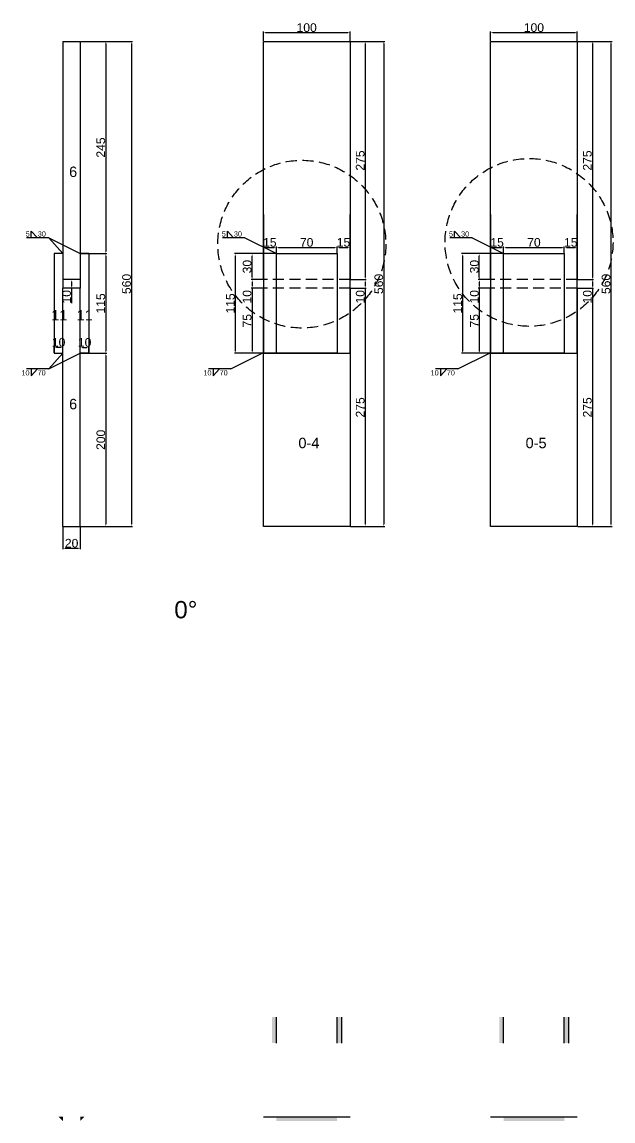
# Model space of a CAD drawing. Header units: millimetres. Extents: x 1455 to 24185, y -7041 to 4772.
# Drawn here: x 21906 to 22588, y 305 to 1574 of the extents above; entities that cross this region are included whole.
import ezdxf

# ---------------------------------------------------------------- set-up
doc = ezdxf.new("R2010")
doc.units = ezdxf.units.MM
doc.linetypes.add('DASHED', pattern=[19.05, 12.7, -6.35])
for name, color, linetype in [('切平处', 3, 'DASHED'), ('尺寸标注', 6, 'Continuous'), ('标号', 4, 'Continuous'), ('焊缝', 250, 'Continuous')]:
    doc.layers.add(name, color=color, linetype=linetype)
doc.styles.get("Standard").update_dxf_attribs({"font": 'arial.ttf'})
doc.dimstyles.new('ISO-25-JHF', dxfattribs={"dimtxt": 10, "dimasz": 2.5, "dimexe": 1.25, "dimexo": 0.625, "dimtad": 1, "dimtxsty": 'Standard', "dimcen": 2.5, "dimadec": 0, "dimazin": 0, "dimtfac": 1, "dimtmove": 0, "dimatfit": 3, "dimfxl": 1, "dimarcsym": 0})

# ---------------------------------------------------------------- blocks, each defined once
blk = doc.blocks.new('*D2571')
at = {"layer": 'Defpoints', "color": 0, "transparency": 16777216}
for p in [(22284.4, 1561.8), (22184.4, 1551.6), (22284.4, 1551.6)]:
    blk.add_point(p, dxfattribs=at)
at = {"layer": '尺寸标注', "color": 0, "lineweight": -2, "transparency": 16777216}
for p, q in [((22184.4, 1552.2), (22184.4, 1563)), ((22186.9, 1561.8), (22281.9, 1561.8)), ((22284.4, 1552.2), (22284.4, 1563))]:
    blk.add_line(p, q, dxfattribs=at)
at = {"layer": '尺寸标注', "color": 0, "transparency": 16777216}
for points in [[(22186.9, 1562.2), (22186.9, 1561.3), (22184.4, 1561.8)], [(22281.9, 1562.2), (22281.9, 1561.3), (22284.4, 1561.8)]]:
    blk.add_solid(points, dxfattribs=at)
at = {"layer": '尺寸标注', "color": 0, "transparency": 16777216, "insert": (22234.4, 1567.5), "char_height": 10, "attachment_point": 5}
blk.add_mtext('100', dxfattribs=at)
blk = doc.blocks.new('*D2572')
at = {"layer": 'Defpoints', "color": 0, "transparency": 16777216}
for p in [(22284.4, 1551.6), (22284.4, 1276.6), (22301.9, 1276.6)]:
    blk.add_point(p, dxfattribs=at)
at = {"layer": '尺寸标注', "color": 0, "lineweight": -2, "transparency": 16777216}
for p, q in [((22285, 1551.6), (22303.1, 1551.6)), ((22301.9, 1549.1), (22301.9, 1279.1)), ((22285, 1276.6), (22303.1, 1276.6))]:
    blk.add_line(p, q, dxfattribs=at)
at = {"layer": '尺寸标注', "color": 0, "transparency": 16777216}
for points in [[(22301.5, 1549.1), (22302.3, 1549.1), (22301.9, 1551.6)], [(22301.5, 1279.1), (22302.3, 1279.1), (22301.9, 1276.6)]]:
    blk.add_solid(points, dxfattribs=at)
at = {"layer": '尺寸标注', "color": 0, "transparency": 16777216, "insert": (22296.2, 1414.1), "char_height": 10, "attachment_point": 5, "rotation": 90}
blk.add_mtext('275', dxfattribs=at)
blk = doc.blocks.new('*D2573')
at = {"layer": 'Defpoints', "color": 0, "transparency": 16777216}
for p in [(22284.4, 1276.6), (22284.4, 1266.6), (22301.9, 1266.6)]:
    blk.add_point(p, dxfattribs=at)
at = {"layer": '尺寸标注', "color": 0, "lineweight": -2, "transparency": 16777216}
for p, q in [((22285, 1276.6), (22303.1, 1276.6)), ((22301.9, 1274.1), (22301.9, 1269.1)), ((22285, 1266.6), (22303.1, 1266.6)), ((22301.9, 1266.6), (22301.9, 1249.5))]:
    blk.add_line(p, q, dxfattribs=at)
at = {"layer": '尺寸标注', "color": 0, "transparency": 16777216}
for points in [[(22301.5, 1274.1), (22302.3, 1274.1), (22301.9, 1276.6)], [(22301.5, 1269.1), (22302.3, 1269.1), (22301.9, 1266.6)]]:
    blk.add_solid(points, dxfattribs=at)
at = {"layer": '尺寸标注', "color": 0, "transparency": 16777216, "insert": (22296.2, 1256.8), "char_height": 10, "attachment_point": 5, "rotation": 90}
blk.add_mtext('10', dxfattribs=at)
blk = doc.blocks.new('*D2574')
at = {"layer": 'Defpoints', "color": 0, "transparency": 16777216}
for p in [(22284.4, 1266.6), (22284.4, 991.6), (22301.9, 991.6)]:
    blk.add_point(p, dxfattribs=at)
at = {"layer": '尺寸标注', "color": 0, "lineweight": -2, "transparency": 16777216}
for p, q in [((22285, 1266.6), (22303.1, 1266.6)), ((22301.9, 1264.1), (22301.9, 994.1)), ((22285, 991.6), (22303.1, 991.6))]:
    blk.add_line(p, q, dxfattribs=at)
at = {"layer": '尺寸标注', "color": 0, "transparency": 16777216}
for points in [[(22301.5, 1264.1), (22302.3, 1264.1), (22301.9, 1266.6)], [(22301.5, 994.1), (22302.3, 994.1), (22301.9, 991.6)]]:
    blk.add_solid(points, dxfattribs=at)
at = {"layer": '尺寸标注', "color": 0, "transparency": 16777216, "insert": (22296.2, 1129.1), "char_height": 10, "attachment_point": 5, "rotation": 90}
blk.add_mtext('275', dxfattribs=at)
blk = doc.blocks.new('*D2467')
at = {"layer": 'Defpoints', "color": 0, "transparency": 16777216}
for p in [(22284.4, 1551.6), (22284.4, 991.6), (22323.3, 991.6)]:
    blk.add_point(p, dxfattribs=at)
at = {"layer": '尺寸标注', "color": 0, "lineweight": -2, "transparency": 16777216}
for p, q in [((22285, 1551.6), (22324.6, 1551.6)), ((22323.3, 1549.1), (22323.3, 994.1)), ((22285, 991.6), (22324.6, 991.6))]:
    blk.add_line(p, q, dxfattribs=at)
at = {"layer": '尺寸标注', "color": 0, "transparency": 16777216}
for points in [[(22322.9, 1549.1), (22323.8, 1549.1), (22323.3, 1551.6)], [(22322.9, 994.1), (22323.8, 994.1), (22323.3, 991.6)]]:
    blk.add_solid(points, dxfattribs=at)
at = {"layer": '尺寸标注', "color": 0, "transparency": 16777216, "insert": (22317.6, 1271.6), "char_height": 10, "attachment_point": 5, "rotation": 90}
blk.add_mtext('560', dxfattribs=at)
blk = doc.blocks.new('*D2575')
at = {"layer": 'Defpoints', "color": 0, "transparency": 16777216}
for p in [(21953.2, 991.6), (21973.2, 991.6), (21973.2, 966.4)]:
    blk.add_point(p, dxfattribs=at)
at = {"layer": '尺寸标注', "color": 0, "lineweight": -2, "transparency": 16777216}
for p, q in [((21953.2, 991), (21953.2, 965.2)), ((21973.2, 991), (21973.2, 965.2)), ((21955.7, 966.4), (21970.7, 966.4))]:
    blk.add_line(p, q, dxfattribs=at)
at = {"layer": '尺寸标注', "color": 0, "transparency": 16777216}
for points in [[(21955.7, 966.8), (21955.7, 966), (21953.2, 966.4)], [(21970.7, 966.8), (21970.7, 966), (21973.2, 966.4)]]:
    blk.add_solid(points, dxfattribs=at)
at = {"layer": '尺寸标注', "color": 0, "transparency": 16777216, "insert": (21963.2, 972.2), "char_height": 10, "attachment_point": 5}
blk.add_mtext('20', dxfattribs=at)
blk = doc.blocks.new('*D2576')
at = {"layer": 'Defpoints', "color": 0, "transparency": 16777216}
for p in [(21953.2, 1198.5), (21943.2, 1191.6), (21953.2, 1191.6)]:
    blk.add_point(p, dxfattribs=at)
at = {"layer": '尺寸标注', "color": 0, "lineweight": -2, "transparency": 16777216}
for p, q in [((21943.2, 1192.2), (21943.2, 1199.8)), ((21945.7, 1198.5), (21950.7, 1198.5)), ((21953.2, 1192.2), (21953.2, 1199.8))]:
    blk.add_line(p, q, dxfattribs=at)
at = {"layer": '尺寸标注', "color": 0, "transparency": 16777216}
for points in [[(21945.7, 1198.9), (21945.7, 1198.1), (21943.2, 1198.5)], [(21950.7, 1198.9), (21950.7, 1198.1), (21953.2, 1198.5)]]:
    blk.add_solid(points, dxfattribs=at)
at = {"layer": '尺寸标注', "color": 0, "transparency": 16777216, "insert": (21948.2, 1204.2), "char_height": 10, "attachment_point": 5}
blk.add_mtext('10', dxfattribs=at)
blk = doc.blocks.new('*D2577')
at = {"layer": 'Defpoints', "color": 0, "transparency": 16777216}
for p in [(21983.2, 1198.3), (21973.2, 1191.6), (21983.2, 1191.6)]:
    blk.add_point(p, dxfattribs=at)
at = {"layer": '尺寸标注', "color": 0, "lineweight": -2, "transparency": 16777216}
for p, q in [((21973.2, 1192.2), (21973.2, 1199.5)), ((21975.7, 1198.3), (21980.7, 1198.3)), ((21983.2, 1192.2), (21983.2, 1199.5))]:
    blk.add_line(p, q, dxfattribs=at)
at = {"layer": '尺寸标注', "color": 0, "transparency": 16777216}
for points in [[(21975.7, 1198.7), (21975.7, 1197.9), (21973.2, 1198.3)], [(21980.7, 1198.7), (21980.7, 1197.9), (21983.2, 1198.3)]]:
    blk.add_solid(points, dxfattribs=at)
at = {"layer": '尺寸标注', "color": 0, "transparency": 16777216, "insert": (21978.2, 1204), "char_height": 10, "attachment_point": 5}
blk.add_mtext('10', dxfattribs=at)
blk = doc.blocks.new('*D2578')
at = {"layer": 'Defpoints', "color": 0, "transparency": 16777216}
for p in [(21973.2, 1551.6), (21973.2, 1306.6), (22002.6, 1306.6)]:
    blk.add_point(p, dxfattribs=at)
at = {"layer": '尺寸标注', "color": 0, "lineweight": -2, "transparency": 16777216}
for p, q in [((21973.8, 1551.6), (22003.9, 1551.6)), ((22002.6, 1549.1), (22002.6, 1309.1)), ((21973.8, 1306.6), (22003.9, 1306.6))]:
    blk.add_line(p, q, dxfattribs=at)
at = {"layer": '尺寸标注', "color": 0, "transparency": 16777216}
for points in [[(22002.2, 1549.1), (22003, 1549.1), (22002.6, 1551.6)], [(22002.2, 1309.1), (22003, 1309.1), (22002.6, 1306.6)]]:
    blk.add_solid(points, dxfattribs=at)
at = {"layer": '尺寸标注', "color": 0, "transparency": 16777216, "insert": (21996.9, 1429.1), "char_height": 10, "attachment_point": 5, "rotation": 90}
blk.add_mtext('245', dxfattribs=at)
blk = doc.blocks.new('*D2579')
at = {"layer": 'Defpoints', "color": 0, "transparency": 16777216}
for p in [(21983.2, 1306.6), (21983.2, 1191.6), (22002.6, 1191.6)]:
    blk.add_point(p, dxfattribs=at)
at = {"layer": '尺寸标注', "color": 0, "lineweight": -2, "transparency": 16777216}
for p, q in [((21983.8, 1306.6), (22003.9, 1306.6)), ((22002.6, 1304.1), (22002.6, 1194.1)), ((21983.8, 1191.6), (22003.9, 1191.6))]:
    blk.add_line(p, q, dxfattribs=at)
at = {"layer": '尺寸标注', "color": 0, "transparency": 16777216}
for points in [[(22002.2, 1304.1), (22003, 1304.1), (22002.6, 1306.6)], [(22002.2, 1194.1), (22003, 1194.1), (22002.6, 1191.6)]]:
    blk.add_solid(points, dxfattribs=at)
at = {"layer": '尺寸标注', "color": 0, "transparency": 16777216, "insert": (21996.9, 1249.1), "char_height": 10, "attachment_point": 5, "rotation": 90}
blk.add_mtext('115', dxfattribs=at)
blk = doc.blocks.new('*D2580')
at = {"layer": 'Defpoints', "color": 0, "transparency": 16777216}
for p in [(21973.2, 1191.6), (21973.2, 991.6), (22002.6, 991.6)]:
    blk.add_point(p, dxfattribs=at)
at = {"layer": '尺寸标注', "color": 0, "lineweight": -2, "transparency": 16777216}
for p, q in [((21973.8, 1191.6), (22003.9, 1191.6)), ((22002.6, 1189.1), (22002.6, 994.1)), ((21973.8, 991.6), (22003.9, 991.6))]:
    blk.add_line(p, q, dxfattribs=at)
at = {"layer": '尺寸标注', "color": 0, "transparency": 16777216}
for points in [[(22002.2, 1189.1), (22003, 1189.1), (22002.6, 1191.6)], [(22002.2, 994.1), (22003, 994.1), (22002.6, 991.6)]]:
    blk.add_solid(points, dxfattribs=at)
at = {"layer": '尺寸标注', "color": 0, "transparency": 16777216, "insert": (21996.9, 1091.6), "char_height": 10, "attachment_point": 5, "rotation": 90}
blk.add_mtext('200', dxfattribs=at)
blk = doc.blocks.new('*D2468')
at = {"layer": 'Defpoints', "color": 0, "transparency": 16777216}
for p in [(21973.8, 1551.6), (21973.8, 991.6), (22032.3, 991.6)]:
    blk.add_point(p, dxfattribs=at)
at = {"layer": '尺寸标注', "color": 0, "lineweight": -2, "transparency": 16777216}
for p, q in [((21974.4, 1551.6), (22033.5, 1551.6)), ((22032.3, 1549.1), (22032.3, 994.1)), ((21974.4, 991.6), (22033.5, 991.6))]:
    blk.add_line(p, q, dxfattribs=at)
at = {"layer": '尺寸标注', "color": 0, "transparency": 16777216}
for points in [[(22031.9, 1549.1), (22032.7, 1549.1), (22032.3, 1551.6)], [(22031.9, 994.1), (22032.7, 994.1), (22032.3, 991.6)]]:
    blk.add_solid(points, dxfattribs=at)
at = {"layer": '尺寸标注', "color": 0, "transparency": 16777216, "insert": (22026.6, 1271.6), "char_height": 10, "attachment_point": 5, "rotation": 90}
blk.add_mtext('560', dxfattribs=at)
blk = doc.blocks.new('*D2581')
at = {"layer": 'Defpoints', "color": 0, "transparency": 16777216}
for p in [(21973.2, 1276.6), (21963.2, 1266.6), (21973.2, 1266.6)]:
    blk.add_point(p, dxfattribs=at)
at = {"layer": '尺寸标注', "color": 0, "lineweight": -2, "transparency": 16777216}
for p, q in [((21972.5, 1276.6), (21961.9, 1276.6)), ((21963.2, 1274.1), (21963.2, 1269.1)), ((21972.5, 1266.6), (21961.9, 1266.6)), ((21963.2, 1266.6), (21963.2, 1249.5))]:
    blk.add_line(p, q, dxfattribs=at)
at = {"layer": '尺寸标注', "color": 0, "transparency": 16777216}
for points in [[(21962.7, 1274.1), (21963.6, 1274.1), (21963.2, 1276.6)], [(21962.7, 1269.1), (21963.6, 1269.1), (21963.2, 1266.6)]]:
    blk.add_solid(points, dxfattribs=at)
at = {"layer": '尺寸标注', "color": 0, "transparency": 16777216, "insert": (21957.4, 1256.8), "char_height": 10, "attachment_point": 5, "rotation": 90}
blk.add_mtext('10', dxfattribs=at)
blk = doc.blocks.new('*D2582')
at = {"layer": 'Defpoints', "color": 0, "transparency": 16777216}
for p in [(22152.3, 1306.6), (22199.4, 1306.6), (22199.4, 1191.6)]:
    blk.add_point(p, dxfattribs=at)
at = {"layer": '尺寸标注', "color": 0, "lineweight": -2, "transparency": 16777216}
for p, q in [((22198.8, 1306.6), (22151, 1306.6)), ((22152.3, 1194.1), (22152.3, 1304.1)), ((22198.8, 1191.6), (22151, 1191.6))]:
    blk.add_line(p, q, dxfattribs=at)
at = {"layer": '尺寸标注', "color": 0, "transparency": 16777216}
for points in [[(22151.8, 1304.1), (22152.7, 1304.1), (22152.3, 1306.6)], [(22151.8, 1194.1), (22152.7, 1194.1), (22152.3, 1191.6)]]:
    blk.add_solid(points, dxfattribs=at)
at = {"layer": '尺寸标注', "color": 0, "transparency": 16777216, "insert": (22146.5, 1249.1), "char_height": 10, "attachment_point": 5, "rotation": 90}
blk.add_mtext('115', dxfattribs=at)
blk = doc.blocks.new('*D2469')
at = {"layer": 'Defpoints', "color": 0, "transparency": 16777216}
for p in [(22171.5, 1306.6), (22184.4, 1306.6), (22184.4, 1276.6)]:
    blk.add_point(p, dxfattribs=at)
at = {"layer": '尺寸标注', "color": 0, "lineweight": -2, "transparency": 16777216}
for p, q in [((22183.8, 1306.6), (22170.2, 1306.6)), ((22171.5, 1279.1), (22171.5, 1304.1)), ((22183.8, 1276.6), (22170.2, 1276.6))]:
    blk.add_line(p, q, dxfattribs=at)
at = {"layer": '尺寸标注', "color": 0, "transparency": 16777216}
for points in [[(22171.1, 1304.1), (22171.9, 1304.1), (22171.5, 1306.6)], [(22171.1, 1279.1), (22171.9, 1279.1), (22171.5, 1276.6)]]:
    blk.add_solid(points, dxfattribs=at)
at = {"layer": '尺寸标注', "color": 0, "transparency": 16777216, "insert": (22165.7, 1291.6), "char_height": 10, "attachment_point": 5, "rotation": 90}
blk.add_mtext('30', dxfattribs=at)
blk = doc.blocks.new('*D2470')
at = {"layer": 'Defpoints', "color": 0, "transparency": 16777216}
for p in [(22199.4, 1313.8), (22184.4, 1306.6), (22199.4, 1306.6)]:
    blk.add_point(p, dxfattribs=at)
at = {"layer": '尺寸标注', "color": 0, "lineweight": -2, "transparency": 16777216}
for p, q in [((22184.4, 1307.2), (22184.4, 1315)), ((22186.9, 1313.8), (22196.9, 1313.8)), ((22199.4, 1307.2), (22199.4, 1315))]:
    blk.add_line(p, q, dxfattribs=at)
at = {"layer": '尺寸标注', "color": 0, "transparency": 16777216}
for points in [[(22186.9, 1314.2), (22186.9, 1313.4), (22184.4, 1313.8)], [(22196.9, 1314.2), (22196.9, 1313.4), (22199.4, 1313.8)]]:
    blk.add_solid(points, dxfattribs=at)
at = {"layer": '尺寸标注', "color": 0, "transparency": 16777216, "insert": (22191.9, 1319.5), "char_height": 10, "attachment_point": 5}
blk.add_mtext('15', dxfattribs=at)
blk = doc.blocks.new('*D2471')
at = {"layer": 'Defpoints', "color": 0, "transparency": 16777216}
for p in [(22269.4, 1313.8), (22199.4, 1306.6), (22269.4, 1306.6)]:
    blk.add_point(p, dxfattribs=at)
at = {"layer": '尺寸标注', "color": 0, "lineweight": -2, "transparency": 16777216}
for p, q in [((22199.4, 1307.2), (22199.4, 1315)), ((22201.9, 1313.8), (22266.9, 1313.8)), ((22269.4, 1307.2), (22269.4, 1315))]:
    blk.add_line(p, q, dxfattribs=at)
at = {"layer": '尺寸标注', "color": 0, "transparency": 16777216}
for points in [[(22201.9, 1314.2), (22201.9, 1313.4), (22199.4, 1313.8)], [(22266.9, 1314.2), (22266.9, 1313.4), (22269.4, 1313.8)]]:
    blk.add_solid(points, dxfattribs=at)
at = {"layer": '尺寸标注', "color": 0, "transparency": 16777216, "insert": (22234.4, 1319.5), "char_height": 10, "attachment_point": 5}
blk.add_mtext('70', dxfattribs=at)
blk = doc.blocks.new('*D2583')
at = {"layer": 'Defpoints', "color": 0, "transparency": 16777216}
for p in [(22284.4, 1313.8), (22269.4, 1306.6), (22284.4, 1306.6)]:
    blk.add_point(p, dxfattribs=at)
at = {"layer": '尺寸标注', "color": 0, "lineweight": -2, "transparency": 16777216}
for p, q in [((22269.4, 1307.2), (22269.4, 1315)), ((22271.9, 1313.8), (22281.9, 1313.8)), ((22284.4, 1307.2), (22284.4, 1315))]:
    blk.add_line(p, q, dxfattribs=at)
at = {"layer": '尺寸标注', "color": 0, "transparency": 16777216}
for points in [[(22271.9, 1314.2), (22271.9, 1313.4), (22269.4, 1313.8)], [(22281.9, 1314.2), (22281.9, 1313.4), (22284.4, 1313.8)]]:
    blk.add_solid(points, dxfattribs=at)
at = {"layer": '尺寸标注', "color": 0, "transparency": 16777216, "insert": (22276.9, 1319.5), "char_height": 10, "attachment_point": 5}
blk.add_mtext('15', dxfattribs=at)
blk = doc.blocks.new('*D2584')
at = {"layer": 'Defpoints', "color": 0, "transparency": 16777216}
for p in [(22184.4, 1276.6), (22171.5, 1266.6), (22184.4, 1266.6)]:
    blk.add_point(p, dxfattribs=at)
at = {"layer": '尺寸标注', "color": 0, "lineweight": -2, "transparency": 16777216}
for p, q in [((22183.8, 1276.6), (22170.2, 1276.6)), ((22171.5, 1274.1), (22171.5, 1269.1)), ((22183.8, 1266.6), (22170.2, 1266.6)), ((22171.5, 1266.6), (22171.5, 1249.5))]:
    blk.add_line(p, q, dxfattribs=at)
at = {"layer": '尺寸标注', "color": 0, "transparency": 16777216}
for points in [[(22171.1, 1274.1), (22171.9, 1274.1), (22171.5, 1276.6)], [(22171.1, 1269.1), (22171.9, 1269.1), (22171.5, 1266.6)]]:
    blk.add_solid(points, dxfattribs=at)
at = {"layer": '尺寸标注', "color": 0, "transparency": 16777216, "insert": (22165.7, 1256.8), "char_height": 10, "attachment_point": 5, "rotation": 90}
blk.add_mtext('10', dxfattribs=at)
blk = doc.blocks.new('*D2472')
at = {"layer": 'Defpoints', "color": 0, "transparency": 16777216}
for p in [(22184.4, 1266.6), (22171.5, 1191.6), (22184.4, 1191.6)]:
    blk.add_point(p, dxfattribs=at)
at = {"layer": '尺寸标注', "color": 0, "lineweight": -2, "transparency": 16777216}
for p, q in [((22183.8, 1266.6), (22170.2, 1266.6)), ((22171.5, 1264.1), (22171.5, 1194.1)), ((22183.8, 1191.6), (22170.2, 1191.6))]:
    blk.add_line(p, q, dxfattribs=at)
at = {"layer": '尺寸标注', "color": 0, "transparency": 16777216}
for points in [[(22171.1, 1264.1), (22171.9, 1264.1), (22171.5, 1266.6)], [(22171.1, 1194.1), (22171.9, 1194.1), (22171.5, 1191.6)]]:
    blk.add_solid(points, dxfattribs=at)
at = {"layer": '尺寸标注', "color": 0, "transparency": 16777216, "insert": (22165.8, 1229.1), "char_height": 10, "attachment_point": 5, "rotation": 90}
blk.add_mtext('75', dxfattribs=at)
blk = doc.blocks.new('*D2613')
at = {"layer": 'Defpoints', "color": 0, "transparency": 16777216}
for p in [(22546.6, 1561.8), (22446.6, 1551.6), (22546.6, 1551.6)]:
    blk.add_point(p, dxfattribs=at)
at = {"layer": '尺寸标注', "color": 0, "lineweight": -2, "transparency": 16777216}
for p, q in [((22446.6, 1552.2), (22446.6, 1563)), ((22449.1, 1561.8), (22544.1, 1561.8)), ((22546.6, 1552.2), (22546.6, 1563))]:
    blk.add_line(p, q, dxfattribs=at)
at = {"layer": '尺寸标注', "color": 0, "transparency": 16777216}
for points in [[(22449.1, 1562.2), (22449.1, 1561.3), (22446.6, 1561.8)], [(22544.1, 1562.2), (22544.1, 1561.3), (22546.6, 1561.8)]]:
    blk.add_solid(points, dxfattribs=at)
at = {"layer": '尺寸标注', "color": 0, "transparency": 16777216, "insert": (22496.6, 1567.5), "char_height": 10, "attachment_point": 5}
blk.add_mtext('100', dxfattribs=at)
blk = doc.blocks.new('*D2614')
at = {"layer": 'Defpoints', "color": 0, "transparency": 16777216}
for p in [(22546.6, 1551.6), (22546.6, 1276.6), (22564, 1276.6)]:
    blk.add_point(p, dxfattribs=at)
at = {"layer": '尺寸标注', "color": 0, "lineweight": -2, "transparency": 16777216}
for p, q in [((22547.2, 1551.6), (22565.3, 1551.6)), ((22564, 1549.1), (22564, 1279.1)), ((22547.2, 1276.6), (22565.3, 1276.6))]:
    blk.add_line(p, q, dxfattribs=at)
at = {"layer": '尺寸标注', "color": 0, "transparency": 16777216}
for points in [[(22563.6, 1549.1), (22564.5, 1549.1), (22564, 1551.6)], [(22563.6, 1279.1), (22564.5, 1279.1), (22564, 1276.6)]]:
    blk.add_solid(points, dxfattribs=at)
at = {"layer": '尺寸标注', "color": 0, "transparency": 16777216, "insert": (22558.3, 1414.1), "char_height": 10, "attachment_point": 5, "rotation": 90}
blk.add_mtext('275', dxfattribs=at)
blk = doc.blocks.new('*D2615')
at = {"layer": 'Defpoints', "color": 0, "transparency": 16777216}
for p in [(22546.6, 1276.6), (22546.6, 1266.6), (22564, 1266.6)]:
    blk.add_point(p, dxfattribs=at)
at = {"layer": '尺寸标注', "color": 0, "lineweight": -2, "transparency": 16777216}
for p, q in [((22547.2, 1276.6), (22565.3, 1276.6)), ((22564, 1274.1), (22564, 1269.1)), ((22547.2, 1266.6), (22565.3, 1266.6)), ((22564, 1266.6), (22564, 1249.5))]:
    blk.add_line(p, q, dxfattribs=at)
at = {"layer": '尺寸标注', "color": 0, "transparency": 16777216}
for points in [[(22563.6, 1274.1), (22564.5, 1274.1), (22564, 1276.6)], [(22563.6, 1269.1), (22564.5, 1269.1), (22564, 1266.6)]]:
    blk.add_solid(points, dxfattribs=at)
at = {"layer": '尺寸标注', "color": 0, "transparency": 16777216, "insert": (22558.3, 1256.8), "char_height": 10, "attachment_point": 5, "rotation": 90}
blk.add_mtext('10', dxfattribs=at)
blk = doc.blocks.new('*D2616')
at = {"layer": 'Defpoints', "color": 0, "transparency": 16777216}
for p in [(22546.6, 1266.6), (22546.6, 991.6), (22564, 991.6)]:
    blk.add_point(p, dxfattribs=at)
at = {"layer": '尺寸标注', "color": 0, "lineweight": -2, "transparency": 16777216}
for p, q in [((22547.2, 1266.6), (22565.3, 1266.6)), ((22564, 1264.1), (22564, 994.1)), ((22547.2, 991.6), (22565.3, 991.6))]:
    blk.add_line(p, q, dxfattribs=at)
at = {"layer": '尺寸标注', "color": 0, "transparency": 16777216}
for points in [[(22563.6, 1264.1), (22564.5, 1264.1), (22564, 1266.6)], [(22563.6, 994.1), (22564.5, 994.1), (22564, 991.6)]]:
    blk.add_solid(points, dxfattribs=at)
at = {"layer": '尺寸标注', "color": 0, "transparency": 16777216, "insert": (22558.3, 1129.1), "char_height": 10, "attachment_point": 5, "rotation": 90}
blk.add_mtext('275', dxfattribs=at)
blk = doc.blocks.new('*D2497')
at = {"layer": 'Defpoints', "color": 0, "transparency": 16777216}
for p in [(22546.6, 1551.6), (22546.6, 991.6), (22585.5, 991.6)]:
    blk.add_point(p, dxfattribs=at)
at = {"layer": '尺寸标注', "color": 0, "lineweight": -2, "transparency": 16777216}
for p, q in [((22547.2, 1551.6), (22586.8, 1551.6)), ((22585.5, 1549.1), (22585.5, 994.1)), ((22547.2, 991.6), (22586.8, 991.6))]:
    blk.add_line(p, q, dxfattribs=at)
at = {"layer": '尺寸标注', "color": 0, "transparency": 16777216}
for points in [[(22585.1, 1549.1), (22585.9, 1549.1), (22585.5, 1551.6)], [(22585.1, 994.1), (22585.9, 994.1), (22585.5, 991.6)]]:
    blk.add_solid(points, dxfattribs=at)
at = {"layer": '尺寸标注', "color": 0, "transparency": 16777216, "insert": (22579.8, 1271.6), "char_height": 10, "attachment_point": 5, "rotation": 90}
blk.add_mtext('560', dxfattribs=at)
blk = doc.blocks.new('*D2617')
at = {"layer": 'Defpoints', "color": 0, "transparency": 16777216}
for p in [(22414.4, 1306.6), (22461.6, 1306.6), (22461.6, 1191.6)]:
    blk.add_point(p, dxfattribs=at)
at = {"layer": '尺寸标注', "color": 0, "lineweight": -2, "transparency": 16777216}
for p, q in [((22460.9, 1306.6), (22413.2, 1306.6)), ((22414.4, 1194.1), (22414.4, 1304.1)), ((22460.9, 1191.6), (22413.2, 1191.6))]:
    blk.add_line(p, q, dxfattribs=at)
at = {"layer": '尺寸标注', "color": 0, "transparency": 16777216}
for points in [[(22414, 1304.1), (22414.8, 1304.1), (22414.4, 1306.6)], [(22414, 1194.1), (22414.8, 1194.1), (22414.4, 1191.6)]]:
    blk.add_solid(points, dxfattribs=at)
at = {"layer": '尺寸标注', "color": 0, "transparency": 16777216, "insert": (22408.7, 1249.1), "char_height": 10, "attachment_point": 5, "rotation": 90}
blk.add_mtext('115', dxfattribs=at)
blk = doc.blocks.new('*D2498')
at = {"layer": 'Defpoints', "color": 0, "transparency": 16777216}
for p in [(22433.6, 1306.6), (22446.6, 1306.6), (22446.6, 1276.6)]:
    blk.add_point(p, dxfattribs=at)
at = {"layer": '尺寸标注', "color": 0, "lineweight": -2, "transparency": 16777216}
for p, q in [((22445.9, 1306.6), (22432.4, 1306.6)), ((22433.6, 1279.1), (22433.6, 1304.1)), ((22445.9, 1276.6), (22432.4, 1276.6))]:
    blk.add_line(p, q, dxfattribs=at)
at = {"layer": '尺寸标注', "color": 0, "transparency": 16777216}
for points in [[(22433.2, 1304.1), (22434, 1304.1), (22433.6, 1306.6)], [(22433.2, 1279.1), (22434, 1279.1), (22433.6, 1276.6)]]:
    blk.add_solid(points, dxfattribs=at)
at = {"layer": '尺寸标注', "color": 0, "transparency": 16777216, "insert": (22427.9, 1291.6), "char_height": 10, "attachment_point": 5, "rotation": 90}
blk.add_mtext('30', dxfattribs=at)
blk = doc.blocks.new('*D2499')
at = {"layer": 'Defpoints', "color": 0, "transparency": 16777216}
for p in [(22461.6, 1313.8), (22446.6, 1306.6), (22461.6, 1306.6)]:
    blk.add_point(p, dxfattribs=at)
at = {"layer": '尺寸标注', "color": 0, "lineweight": -2, "transparency": 16777216}
for p, q in [((22446.6, 1307.2), (22446.6, 1315)), ((22449.1, 1313.8), (22459.1, 1313.8)), ((22461.6, 1307.2), (22461.6, 1315))]:
    blk.add_line(p, q, dxfattribs=at)
at = {"layer": '尺寸标注', "color": 0, "transparency": 16777216}
for points in [[(22449.1, 1314.2), (22449.1, 1313.4), (22446.6, 1313.8)], [(22459.1, 1314.2), (22459.1, 1313.4), (22461.6, 1313.8)]]:
    blk.add_solid(points, dxfattribs=at)
at = {"layer": '尺寸标注', "color": 0, "transparency": 16777216, "insert": (22454.1, 1319.5), "char_height": 10, "attachment_point": 5}
blk.add_mtext('15', dxfattribs=at)
blk = doc.blocks.new('*D2500')
at = {"layer": 'Defpoints', "color": 0, "transparency": 16777216}
for p in [(22531.6, 1313.8), (22461.6, 1306.6), (22531.6, 1306.6)]:
    blk.add_point(p, dxfattribs=at)
at = {"layer": '尺寸标注', "color": 0, "lineweight": -2, "transparency": 16777216}
for p, q in [((22461.6, 1307.2), (22461.6, 1315)), ((22464.1, 1313.8), (22529.1, 1313.8)), ((22531.6, 1307.2), (22531.6, 1315))]:
    blk.add_line(p, q, dxfattribs=at)
at = {"layer": '尺寸标注', "color": 0, "transparency": 16777216}
for points in [[(22464.1, 1314.2), (22464.1, 1313.4), (22461.6, 1313.8)], [(22529.1, 1314.2), (22529.1, 1313.4), (22531.6, 1313.8)]]:
    blk.add_solid(points, dxfattribs=at)
at = {"layer": '尺寸标注', "color": 0, "transparency": 16777216, "insert": (22496.6, 1319.5), "char_height": 10, "attachment_point": 5}
blk.add_mtext('70', dxfattribs=at)
blk = doc.blocks.new('*D2618')
at = {"layer": 'Defpoints', "color": 0, "transparency": 16777216}
for p in [(22546.6, 1313.8), (22531.6, 1306.6), (22546.6, 1306.6)]:
    blk.add_point(p, dxfattribs=at)
at = {"layer": '尺寸标注', "color": 0, "lineweight": -2, "transparency": 16777216}
for p, q in [((22531.6, 1307.2), (22531.6, 1315)), ((22534.1, 1313.8), (22544.1, 1313.8)), ((22546.6, 1307.2), (22546.6, 1315))]:
    blk.add_line(p, q, dxfattribs=at)
at = {"layer": '尺寸标注', "color": 0, "transparency": 16777216}
for points in [[(22534.1, 1314.2), (22534.1, 1313.4), (22531.6, 1313.8)], [(22544.1, 1314.2), (22544.1, 1313.4), (22546.6, 1313.8)]]:
    blk.add_solid(points, dxfattribs=at)
at = {"layer": '尺寸标注', "color": 0, "transparency": 16777216, "insert": (22539.1, 1319.5), "char_height": 10, "attachment_point": 5}
blk.add_mtext('15', dxfattribs=at)
blk = doc.blocks.new('*D2619')
at = {"layer": 'Defpoints', "color": 0, "transparency": 16777216}
for p in [(22446.6, 1276.6), (22433.6, 1266.6), (22446.6, 1266.6)]:
    blk.add_point(p, dxfattribs=at)
at = {"layer": '尺寸标注', "color": 0, "lineweight": -2, "transparency": 16777216}
for p, q in [((22445.9, 1276.6), (22432.4, 1276.6)), ((22433.6, 1274.1), (22433.6, 1269.1)), ((22445.9, 1266.6), (22432.4, 1266.6)), ((22433.6, 1266.6), (22433.6, 1249.5))]:
    blk.add_line(p, q, dxfattribs=at)
at = {"layer": '尺寸标注', "color": 0, "transparency": 16777216}
for points in [[(22433.2, 1274.1), (22434, 1274.1), (22433.6, 1276.6)], [(22433.2, 1269.1), (22434, 1269.1), (22433.6, 1266.6)]]:
    blk.add_solid(points, dxfattribs=at)
at = {"layer": '尺寸标注', "color": 0, "transparency": 16777216, "insert": (22427.9, 1256.8), "char_height": 10, "attachment_point": 5, "rotation": 90}
blk.add_mtext('10', dxfattribs=at)
blk = doc.blocks.new('*D2501')
at = {"layer": 'Defpoints', "color": 0, "transparency": 16777216}
for p in [(22446.6, 1266.6), (22433.6, 1191.6), (22446.6, 1191.6)]:
    blk.add_point(p, dxfattribs=at)
at = {"layer": '尺寸标注', "color": 0, "lineweight": -2, "transparency": 16777216}
for p, q in [((22445.9, 1266.6), (22432.4, 1266.6)), ((22433.6, 1264.1), (22433.6, 1194.1)), ((22445.9, 1191.6), (22432.4, 1191.6))]:
    blk.add_line(p, q, dxfattribs=at)
at = {"layer": '尺寸标注', "color": 0, "transparency": 16777216}
for points in [[(22433.2, 1264.1), (22434, 1264.1), (22433.6, 1266.6)], [(22433.2, 1194.1), (22434, 1194.1), (22433.6, 1191.6)]]:
    blk.add_solid(points, dxfattribs=at)
at = {"layer": '尺寸标注', "color": 0, "transparency": 16777216, "insert": (22427.9, 1229.1), "char_height": 10, "attachment_point": 5, "rotation": 90}
blk.add_mtext('75', dxfattribs=at)

msp = doc.modelspace()

# ---------------------------------------------------------------- hatches: boundary and pattern name
at = {"layer": '焊缝'}
h = msp.add_hatch(color=250, dxfattribs=at)
h.dxf.hatch_style = 1
h.paths.add_polyline_path([(22199.419, 425.134), (22194.419, 425.134), (22194.419, 395.134), (22199.419, 395.134)])
h = msp.add_hatch(color=250, dxfattribs=at)
h.dxf.hatch_style = 1
h.paths.add_polyline_path([(22269.419, 425.134), (22274.419, 425.113), (22274.419, 395.134), (22269.419, 395.134)])
h = msp.add_hatch(color=250, dxfattribs=at)
h.dxf.hatch_style = 1
h.paths.add_polyline_path([(22461.57, 425.134), (22456.57, 425.134), (22456.57, 395.134), (22461.57, 395.134)])
h = msp.add_hatch(color=250, dxfattribs=at)
h.dxf.hatch_style = 1
h.paths.add_polyline_path([(22531.57, 425.134), (22536.57, 425.113), (22536.57, 395.134), (22531.57, 395.134)])
h = msp.add_hatch(color=250, dxfattribs=at)
h.dxf.hatch_style = 1
h.paths.add_polyline_path([(21953.152, 305.134), (21948.152, 310.134), (21953.152, 310.134)])
h = msp.add_hatch(color=250, dxfattribs=at)
h.dxf.hatch_style = 1
h.paths.add_polyline_path([(21973.152, 305.134), (21978.152, 310.134), (21973.152, 310.134)])
h = msp.add_hatch(color=250, dxfattribs=at)
h.dxf.hatch_style = 1
h.paths.add_polyline_path([(22199.419, 305.134), (22199.419, 310.134), (22269.419, 310.134), (22269.419, 305.134)])
h = msp.add_hatch(color=250, dxfattribs=at)
h.dxf.hatch_style = 1
h.paths.add_polyline_path([(22461.57, 305.134), (22461.57, 310.134), (22531.57, 310.134), (22531.57, 305.134)])

# ---------------------------------------------------------------- linework, layer by layer
for p, q in [((21953.152, 1551.62), (21973.152, 1551.62)), ((21953.152, 1551.62), (21953.152, 1276.62)), ((21973.152, 1551.62), (21973.152, 1276.62)), ((22184.419, 1551.62), (22284.419, 1551.62)), ((22184.419, 1276.62), (22184.419, 1551.62)), ((22284.419, 1551.62), (22284.419, 1276.62)), ((22446.57, 1551.62), (22546.57, 1551.62)), ((22446.57, 1276.62), (22446.57, 1551.62)), ((22546.57, 1551.62), (22546.57, 1276.62)), ((22184.419, 1351.62), (22184.419, 1191.62)), ((22284.419, 1191.62), (22284.419, 1351.62)), ((22446.57, 1351.62), (22446.57, 1191.62)), ((22546.57, 1191.62), (22546.57, 1351.62)), ((21943.152, 1306.62), (21943.152, 1191.62)), ((21953.152, 1306.62), (21943.152, 1306.62)), ((21983.152, 1306.62), (21973.152, 1306.62)), ((21983.152, 1306.62), (21983.152, 1191.62)), ((22199.419, 1306.62), (22269.419, 1306.62)), ((22199.419, 1191.62), (22199.419, 1306.62)), ((22199.419, 1306.62), (22269.419, 1306.62)), ((22269.419, 1306.62), (22269.419, 1191.62)), ((22461.57, 1306.62), (22531.57, 1306.62)), ((22461.57, 1191.62), (22461.57, 1306.62)), ((22461.57, 1306.62), (22531.57, 1306.62)), ((22531.57, 1306.62), (22531.57, 1191.62)), ((21973.152, 1276.62), (21953.152, 1276.62)), ((21953.152, 1276.62), (21953.152, 1266.62)), ((21973.152, 1276.62), (21973.152, 1266.62)), ((21973.152, 1266.62), (21953.152, 1266.62)), ((21953.152, 991.62), (21953.152, 1266.62)), ((21973.152, 991.62), (21973.152, 1266.62)), ((22184.419, 991.62), (22184.419, 1266.62)), ((22284.419, 1266.62), (22284.419, 991.62)), ((22446.57, 991.62), (22446.57, 1266.62)), ((22546.57, 1266.62), (22546.57, 991.62)), ((21943.152, 1191.62), (21953.152, 1191.62)), ((21983.152, 1191.62), (21973.152, 1191.62)), ((22184.419, 1191.62), (22284.419, 1191.62)), ((22269.419, 1191.62), (22199.419, 1191.62)), ((22446.57, 1191.62), (22546.57, 1191.62)), ((22531.57, 1191.62), (22461.57, 1191.62)), ((21953.152, 991.62), (21973.152, 991.62)), ((22284.419, 991.62), (22184.419, 991.62)), ((22546.57, 991.62), (22446.57, 991.62))]:
    msp.add_line(p, q)
at = {"linetype": 'DASHED'}
for p, q in [((22284.419, 1276.62), (22184.419, 1276.62)), ((22546.57, 1276.62), (22446.57, 1276.62)), ((22284.419, 1266.62), (22184.419, 1266.62)), ((22546.57, 1266.62), (22446.57, 1266.62))]:
    msp.add_line(p, q, dxfattribs=at)
at = {"layer": '切平处'}
for centre in [(22228.809, 1317.543), (22490.96, 1319.524)]:
    msp.add_circle(centre, 96.875, dxfattribs=at)
at = {"layer": '尺寸标注'}
for p, q in [((21916.647, 1324.81), (21916.647, 1332.575)), ((21916.647, 1332.575), (21923.879, 1324.81)), ((22142.915, 1324.81), (22142.915, 1332.575)), ((22142.915, 1332.575), (22150.147, 1324.81)), ((22405.066, 1324.81), (22405.066, 1332.575)), ((22405.066, 1332.575), (22412.297, 1324.81)), ((21936.761, 1324.81), (21910.998, 1324.81)), ((21953.152, 1306.62), (21936.761, 1324.81)), ((21936.761, 1324.81), (21973.152, 1306.62)), ((22163.028, 1324.81), (22137.265, 1324.81)), ((22163.028, 1324.81), (22199.419, 1306.62)), ((22425.179, 1324.81), (22399.416, 1324.81)), ((22425.179, 1324.81), (22461.57, 1306.62)), ((21953.152, 1191.62), (21936.761, 1173.431)), ((21936.761, 1173.431), (21973.152, 1191.62)), ((22146.714, 1173.431), (22183.106, 1191.62)), ((22408.865, 1173.431), (22445.256, 1191.62)), ((21936.761, 1173.431), (21910.998, 1173.431)), ((21916.647, 1173.431), (21916.647, 1165.666)), ((21916.647, 1165.666), (21923.879, 1173.431)), ((22146.714, 1173.431), (22120.951, 1173.431)), ((22126.601, 1173.431), (22126.601, 1165.666)), ((22126.601, 1165.666), (22133.833, 1173.431)), ((22408.865, 1173.431), (22383.102, 1173.431)), ((22388.752, 1173.431), (22388.752, 1165.666)), ((22388.752, 1165.666), (22395.984, 1173.431))]:
    msp.add_line(p, q, dxfattribs=at)
at = {"layer": '焊缝'}
for p, q in [((22199.419, 395.134), (22199.419, 425.134)), ((22269.419, 395.134), (22269.419, 425.134)), ((22274.419, 425.113), (22274.419, 395.134)), ((22461.57, 395.134), (22461.57, 425.134)), ((22531.57, 395.134), (22531.57, 425.134)), ((22536.57, 425.113), (22536.57, 395.134)), ((22184.419, 310.134), (22284.419, 310.134)), ((22446.57, 310.134), (22546.57, 310.134))]:
    msp.add_line(p, q, dxfattribs=at)

# ---------------------------------------------------------------- texts
at = {"insert": (22081.628, 905.514), "char_height": 20, "attachment_point": 1}
msp.add_mtext_dynamic_manual_height_columns('0° ', width=70.10425, gutter_width=12.5, heights=[0], dxfattribs=at)
at = {"layer": '尺寸标注', "char_height": 6}
for s, insert, attachment_point in [('5    30', (21910.178, 1332.327), 1), ('5    30', (22136.445, 1332.327), 1), ('5    30', (22398.596, 1332.327), 1), ('\\pt0;10    70', (21905.306, 1165.913), 7), ('\\pt0;10    70', (22115.26, 1165.913), 7), ('\\pt0;10    70', (22377.41, 1165.913), 7)]:
    msp.add_mtext_dynamic_manual_height_columns(s, width=68.30832, gutter_width=12.5, heights=[0], dxfattribs=dict(at, insert=insert, attachment_point=attachment_point))
at = {"layer": '标号', "char_height": 12, "attachment_point": 7}
for s, insert in [('6 ', (21960.288, 1394.91)), ('11 ', (21939.73, 1229.481)), ('11 ', (21969.03, 1229.481)), ('6 ', (21960.288, 1126.736)), ('0-4 ', (22224.835, 1081.786)), ('0-5 ', (22486.986, 1081.786))]:
    msp.add_mtext_dynamic_manual_height_columns(s, width=70.10425, gutter_width=12.5, heights=[0], dxfattribs=dict(at, insert=insert))

# ---------------------------------------------------------------- dimensions: what is measured, and where the dimension line sits
at = {"layer": '尺寸标注'}
for p1, p2, distance, picture, middle in [((22184.419, 1551.62), (22284.419, 1551.62), 10.138, '*D2571', (22234.419, 1567.489)), ((22446.57, 1551.62), (22546.57, 1551.62), 10.138, '*D2613', (22496.57, 1567.489)), ((21973.152, 1551.62), (21973.152, 1306.62), 29.467, '*D2578', (21996.888, 1429.12)), ((22284.419, 1551.62), (22284.419, 1276.62), 17.478, '*D2572', (22296.167, 1414.12)), ((22284.419, 1551.62), (22284.419, 991.62), 38.931, '*D2467', (22317.619, 1271.62)), ((22546.57, 1551.62), (22546.57, 1276.62), 17.478, '*D2614', (22558.318, 1414.12)), ((22546.57, 1551.62), (22546.57, 991.62), 38.931, '*D2497', (22579.77, 1271.62)), ((22184.419, 1306.62), (22199.419, 1306.62), 7.173, '*D2470', (22191.919, 1319.524)), ((22199.419, 1306.62), (22269.419, 1306.62), 7.173, '*D2471', (22234.419, 1319.524)), ((22269.419, 1306.62), (22284.419, 1306.62), 7.173, '*D2583', (22276.919, 1319.524)), ((22446.57, 1306.62), (22461.57, 1306.62), 7.173, '*D2499', (22454.07, 1319.524)), ((22461.57, 1306.62), (22531.57, 1306.62), 7.173, '*D2500', (22496.57, 1319.524)), ((22531.57, 1306.62), (22546.57, 1306.62), 7.173, '*D2618', (22539.07, 1319.524)), ((21983.152, 1306.62), (21983.152, 1191.62), 19.467, '*D2579', (21996.888, 1249.12)), ((22199.419, 1191.62), (22199.419, 1306.62), 47.158, '*D2582', (22146.53, 1249.12)), ((22184.419, 1276.62), (22184.419, 1306.62), 12.951, '*D2469', (22165.735, 1291.62)), ((22461.57, 1191.62), (22461.57, 1306.62), 47.158, '*D2617', (22408.681, 1249.12)), ((22446.57, 1276.62), (22446.57, 1306.62), 12.951, '*D2498', (22427.885, 1291.62)), ((21973.152, 1276.62), (21973.152, 1266.62), -10, '*D2581', (21957.421, 1256.821)), ((22184.419, 1276.62), (22184.419, 1266.62), -12.951, '*D2584', (22165.738, 1256.821)), ((22284.419, 1276.62), (22284.419, 1266.62), 17.478, '*D2573', (22296.167, 1256.821)), ((22446.57, 1276.62), (22446.57, 1266.62), -12.951, '*D2619', (22427.889, 1256.821)), ((22546.57, 1276.62), (22546.57, 1266.62), 17.478, '*D2615', (22558.318, 1256.821)), ((22184.419, 1266.62), (22184.419, 1191.62), -12.951, '*D2472', (22165.758, 1229.12)), ((22284.419, 1266.62), (22284.419, 991.62), 17.478, '*D2574', (22296.167, 1129.12)), ((22446.57, 1266.62), (22446.57, 1191.62), -12.951, '*D2501', (22427.909, 1229.12)), ((22546.57, 1266.62), (22546.57, 991.62), 17.478, '*D2616', (22558.318, 1129.12)), ((21973.152, 1191.62), (21973.152, 991.62), 29.467, '*D2580', (21996.888, 1091.62))]:
    dim = msp.add_aligned_dim(p1=p1, p2=p2, distance=distance, dimstyle='ISO-25-JHF', dxfattribs=at)
    dim.commit()
    dim.dimension.update_dxf_attribs({"geometry": picture, "text_midpoint": middle})
for base, p1, p2, angle, picture, middle in [((22032.29, 991.62), (21973.777, 1551.62), (21973.777, 991.62), 270, '*D2468', (22032.29, 1271.62)), ((21953.152, 1198.503), (21943.152, 1191.62), (21953.152, 1191.62), 0, '*D2576', (21948.152, 1198.503)), ((21983.152, 1198.289), (21973.152, 1191.62), (21983.152, 1191.62), 0, '*D2577', (21978.152, 1198.289)), ((21973.152, 966.422), (21953.152, 991.62), (21973.152, 991.62), 0, '*D2575', (21963.152, 966.422))]:
    dim = msp.add_linear_dim(base=base, p1=p1, p2=p2, angle=angle, dimstyle='ISO-25-JHF', dxfattribs=at)
    dim.commit()
    dim.dimension.update_dxf_attribs({"geometry": picture, "text_midpoint": middle, "dimtype": 161})

doc.saveas('drawing.dxf')
